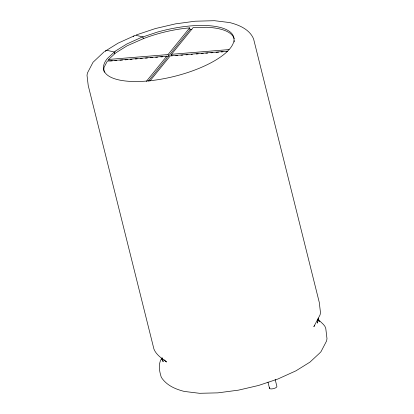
<?xml version="1.0" encoding="UTF-8"?>
<svg xmlns="http://www.w3.org/2000/svg" width="414" height="414" viewBox="0 0 414 414"><rect width="100%" height="100%" fill="white"/><g stroke="black" fill="none" stroke-linecap="round" stroke-linejoin="round"><path stroke-width="0.62" d="M161.325 359.471L161.817 358.27M318.387 318.081L317.574 320.534L317.486 323.127L317.336 321.895M162.231 357.753C157.708 363.378 159.318 371.047 161.31 377.32C166.578 385.403 175.267 389.124 184.261 391.427L199.522 393.3L217.888 392.86L238.505 390.138L258.6 385.455L277.778 379.053L295.963 370.825L309.946 362.131L319.499 353.251L320.969 351.719L326.579 340.976L326.988 338.704L325.782 328.483L324.907 326.32L323.463 324.483L317.895 319.147M314.464 325.627L313.853 326.656L320.074 314.883L320.477 312.611L319.272 302.391L253.565 38.844C249.538 29.327 239.075 24.985 229.739 22.573L214.478 20.7L195.129 21.217L175.495 23.862L155.4 28.545L136.222 34.947M146.37 81.372L166.764 56.154L167.194 57.856L148.393 81.097M109.089 61.143L108.665 59.44L168.043 54.576L189.638 27.873L190.062 29.575L168.467 56.278L165.91 56.49M149.878 81.087L170.273 55.864L227.736 51.16M171.976 55.993L171.546 54.291L193.147 27.588L206.596 27.267A67.037 23.588 -14 0 1 233.455 37.069M104.054 51.869L93.031 62.281L87.421 73.024L87.012 75.296L88.218 85.517L153.93 349.064C156.192 354.782 161.786 358.4 166.547 362.002L164.311 359.864M108.665 59.44L115.661 52.935L127.176 45.778L143.363 38.657A63.321 22.278 -14 0 1 189.638 27.873M105.327 51.077L118.037 43.175L133.903 35.987M190.062 29.575L191.899 29.332M171.546 54.291L229.009 49.582M166.764 56.154L107.386 61.018L104.111 67.218A67.037 23.588 -14 0 0 104.354 72.233M110.367 61.039L112.282 60.884M114.833 60.672L116.748 60.516M119.941 60.253L122.497 60.046M125.049 59.839L127.605 59.626M130.156 59.419L132.071 59.259M135.264 59L137.179 58.845M140.372 58.581L142.287 58.426M145.48 58.162L147.4 58.007M150.587 57.743L152.507 57.587M155.695 57.329L157.615 57.168M160.803 56.909L162.723 56.749M175.805 55.678L177.72 55.523M180.913 55.259L182.828 55.103M186.021 54.845L187.935 54.684M191.128 54.425L192.406 54.322M196.236 54.006L198.151 53.851M201.344 53.587L203.258 53.432M205.81 53.22L207.73 53.064M210.917 52.801L212.837 52.645M216.025 52.387L218.582 52.174M221.133 51.967L223.053 51.807M226.246 51.548L227.519 51.445M317.631 319.825L319.417 321.538L317.802 319.473M161.91 358.074L163.121 361.8L162.821 359.342M275.16 379.452L276.862 386.288A3.829 1.345 -14 0 1 272.862 388.772A3.829 1.345 -14 0 1 269.685 387.613M267.967 382.148L269.514 388.363M168.043 54.576L168.467 56.278M143.363 38.657L142.928 36.918L136.61 35.495A9.579 5.144 62.2 0 0 133.261 36.665M114.787 53.748L114.352 52.009L108.033 50.591A9.579 5.144 62.2 0 0 104.685 51.755M234.443 40.644A67.037 23.588 -14 0 1 234.412 41.917M233.729 37.633A67.037 23.588 -14 0 1 234.148 38.797M115.227 51.196L107.361 58.509A67.037 23.588 -14 0 0 157.398 79.783A67.037 23.588 -14 0 0 234.019 39.32A67.037 23.588 -14 0 0 157.372 32.095L141.117 37.524L126.741 44.034L115.227 51.196"/></g></svg>
